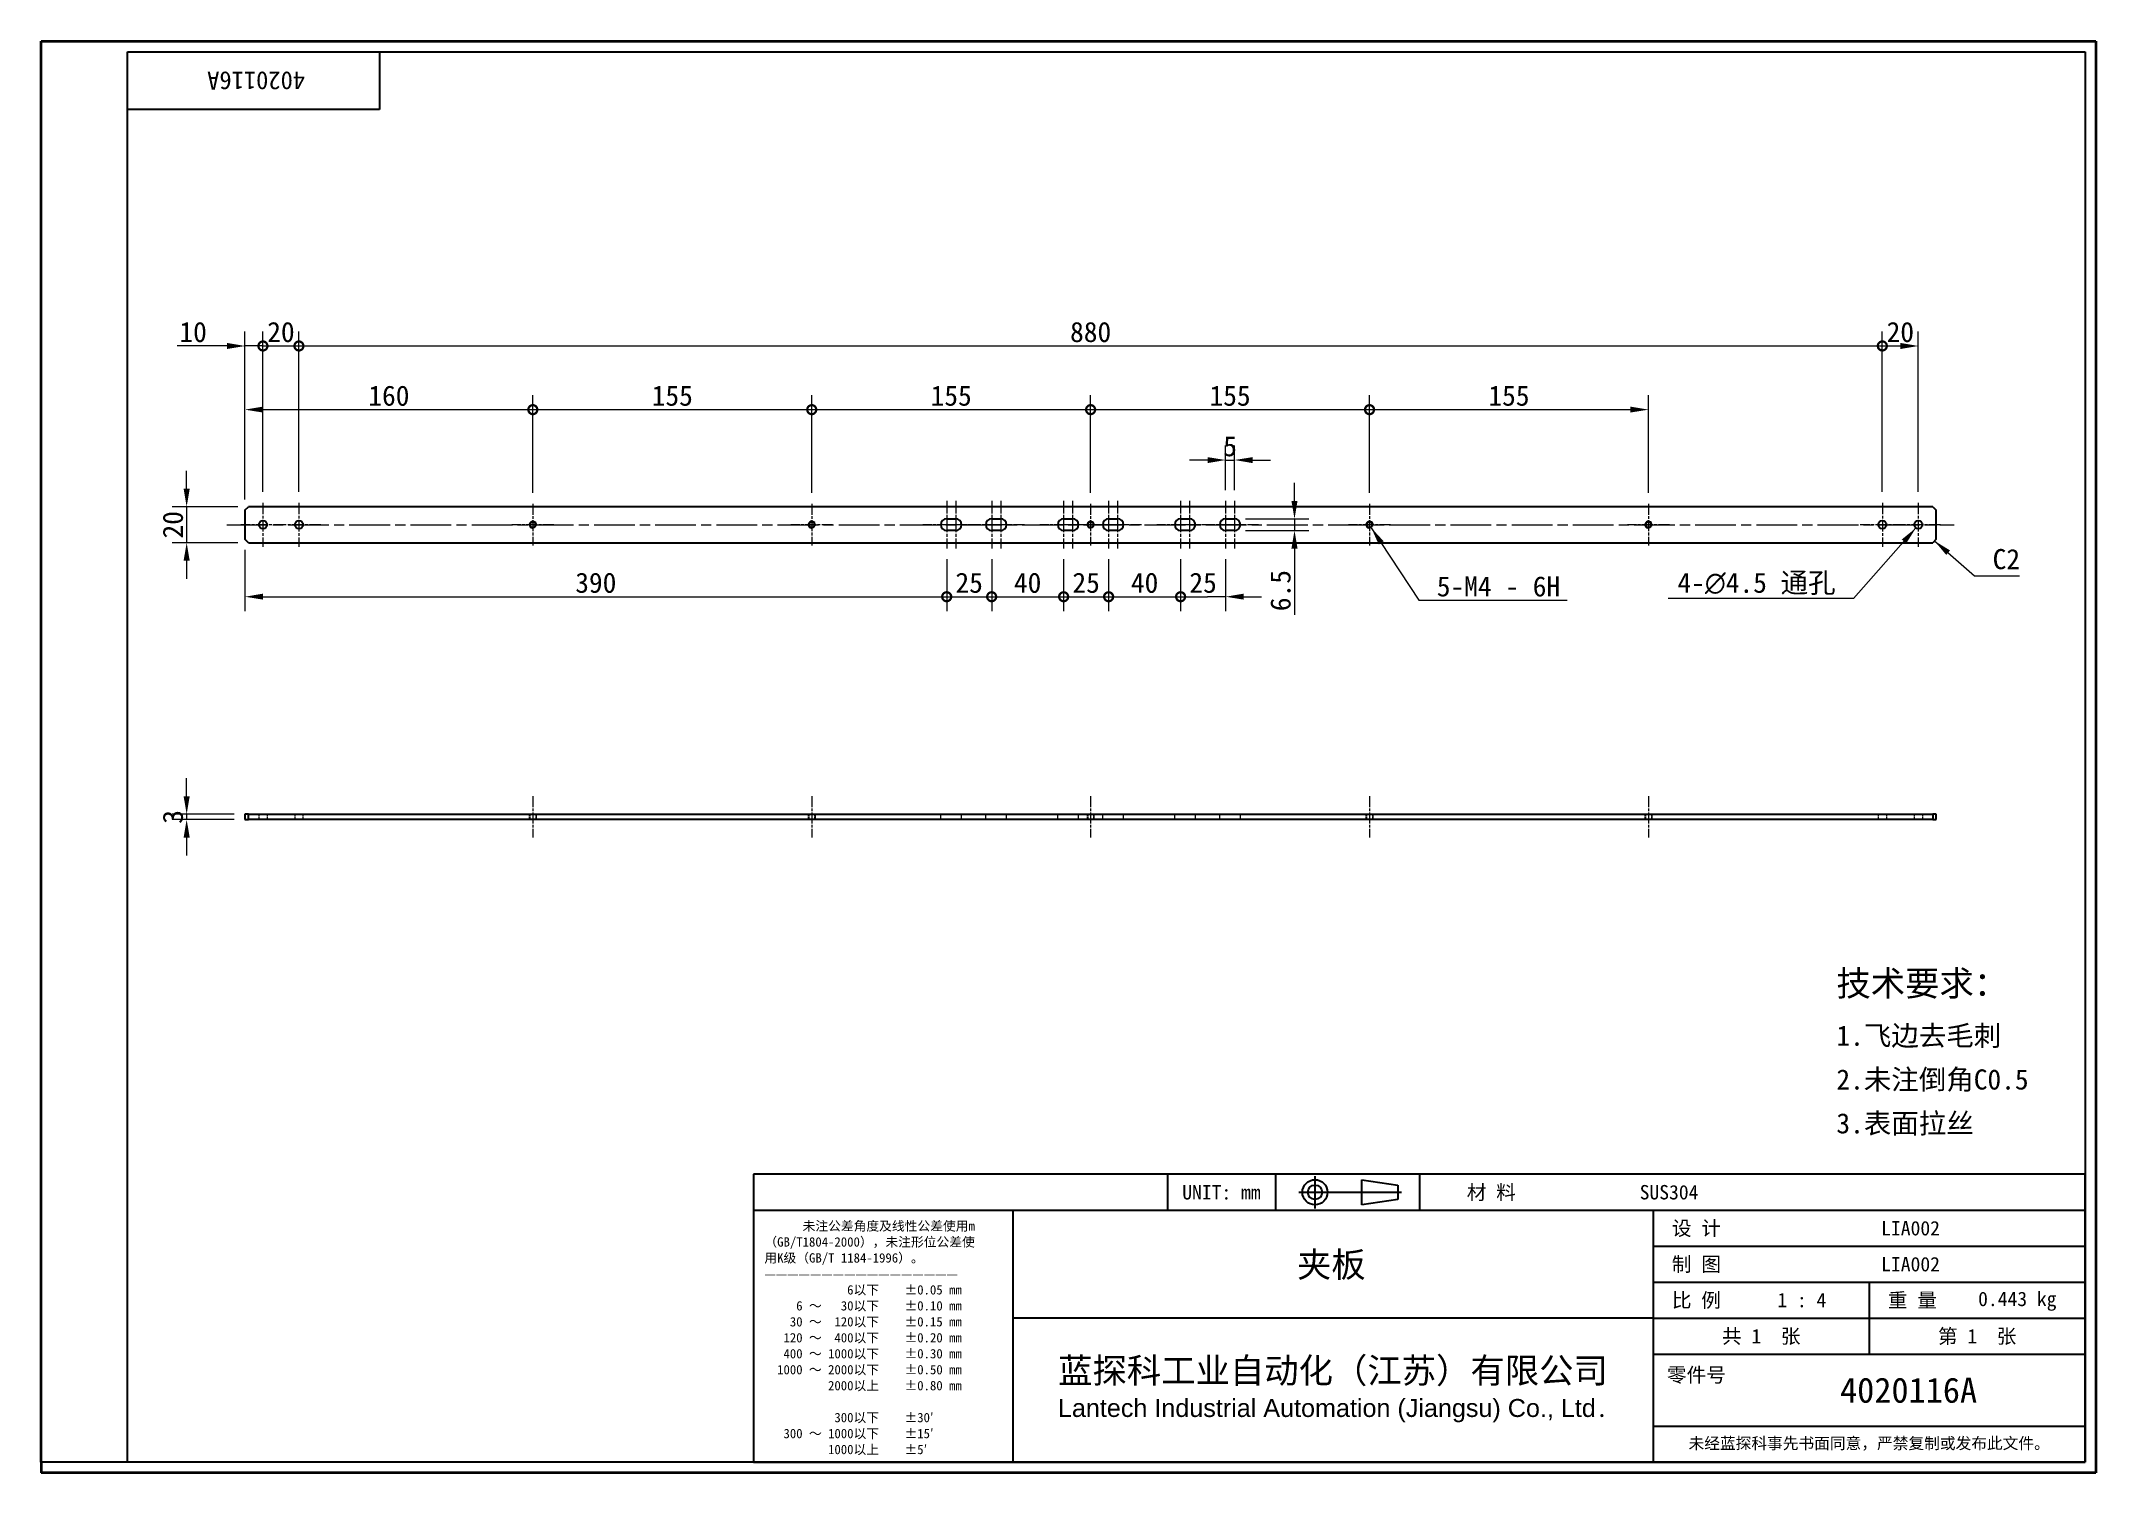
# Model space of a CAD drawing. Header units: millimetres. Extents: x 24 to 1166, y 22 to 818.
import ezdxf
from ezdxf.enums import TextEntityAlignment as Align

# ---------------------------------------------------------------- set-up
doc = ezdxf.new("R2010")
doc.units = ezdxf.units.MM
doc.header["$LTSCALE"] = 4
doc.linetypes.add('CHAIN', pattern=[0.3543, 0.2362, -0.0295, 0.0591, -0.0295])
doc.linetypes.add('DASHED', pattern=[0.2067, 0.1654, -0.0413])
for name, color, linetype, lineweight in [('1', 7, 'Continuous', 18), ('可见 (ISO)', 7, 'Continuous', 25), ('可见窄的 (ISO)', 7, 'Continuous', 18), ('图框 (ISO)', 7, 'Continuous', 35), ('标题 (ISO)', 7, 'Continuous', 25)]:
    doc.layers.add(name, color=color, linetype=linetype, lineweight=lineweight)
for name, color, linetype, lineweight, true_color in [('中心标记 (ISO)', 1, 'CHAIN', 18, 0xff0000), ('中心线 (ISO)', 1, 'CHAIN', 18, 0xff0000), ('尺寸 (ISO)', 7, 'Continuous', 18, 0x008000), ('符号 (ISO)', 7, 'Continuous', 18, 0x008000), ('隐藏 (ISO)', 5, 'DASHED', 18, 0x0000ff)]:
    doc.layers.add(name, color=color, linetype=linetype, lineweight=lineweight, true_color=true_color)
doc.styles.add('文本样式164', font='SimSun.ttf')
doc.styles.add('文本样式165', font='SimSun.ttf')
doc.styles.add('文本样式74', font='SimSun.ttf')
doc.styles.add('最新国标', font='simfang.ttf')
doc.styles.add('注释文本 (ISO)', font='simfang.ttf')
doc.dimstyles.new('默认 (GB)', dxfattribs={"dimscale": 4, "dimtxt": 2.8, "dimasz": 2.5, "dimexe": 2, "dimexo": 1.5, "dimgap": 0.5, "dimtad": 1, "dimtoh": 1, "dimdsep": 46, "dimtxsty": '最新国标', "dimcen": 0.09, "dimdle": 10, "dimclrd": 256, "dimclre": 256, "dimclrt": 256, "dimaunit": 1, "dimadec": 3, "dimazin": 2, "dimtfac": 0.535714, "dimtdec": 3, "dimtmove": 0, "dimatfit": 3, "dimfxl": 0, "dimtolj": 1, "dimlwd": -1, "dimlwe": -1, "dimarcsym": 0})
doc.dimstyles.new('默认 (GB)$7', dxfattribs={"dimscale": 4, "dimtxt": 2.8, "dimasz": 2.5, "dimexe": 2, "dimexo": 1.5, "dimgap": 0.5, "dimtad": 1, "dimtoh": 1, "dimdsep": 46, "dimtxsty": '最新国标', "dimcen": 0.09, "dimdle": 10, "dimclrd": 256, "dimclre": 256, "dimclrt": 256, "dimaunit": 1, "dimadec": 3, "dimazin": 2, "dimtfac": 0.535714, "dimtdec": 3, "dimtmove": 0, "dimatfit": 3, "dimfxl": 0, "dimtolj": 1, "dimlwd": -1, "dimlwe": -1, "dimarcsym": 0})

# ---------------------------------------------------------------- blocks, each defined once
blk = doc.blocks.new('图框 最新国标')
at = {"layer": '图框 (ISO)'}
for p, q in [((6, 7), (6, 204.5)), ((6, 204.5), (291.5, 204.5)), ((291.5, 204.5), (291.5, 5.5)), ((6, 7), (6, 5.5)), ((6, 7), (6, 5.5)), ((291.5, 5.5), (6, 5.5))]:
    blk.add_line(p, q, dxfattribs=at)
at = {"layer": '图框 (ISO)', "color": 7, "linetype": 'Continuous', "lineweight": 25}
for p, q in [((18, 203), (290, 203)), ((18, 7), (18, 203)), ((18, 203), (290, 203)), ((53, 203), (53, 195)), ((290, 203), (290, 7)), ((290, 203), (290, 7)), ((53, 195), (18, 195)), ((290, 7), (6, 7)), ((290, 7), (18, 7))]:
    blk.add_line(p, q, dxfattribs=at)
at = {"layer": '图框 (ISO)', "style": '文本样式74'}
blk.add_attdef('零件代号_001', (42.68, 200.25), '', height=2.5, rotation=180, dxfattribs=at)
blk = doc.blocks.new('标题栏 最新国标')
at = {"layer": '标题 (ISO)'}
for p, q in [((381.98, -183.84), (196.98, -183.84)), ((196.98, -183.84), (196.98, -223.84)), ((254.48, -183.84), (254.48, -188.84)), ((269.48, -183.84), (269.48, -188.84)), ((281.48, -188.09), (281.48, -184.59)), ((281.48, -184.59), (286.48, -185.34)), ((286.48, -185.34), (286.48, -187.34)), ((289.48, -183.84), (289.48, -188.84)), ((381.98, -223.84), (381.98, -183.84)), ((383.48, -183.84), (383.48, -225.34)), ((286.48, -187.34), (281.48, -188.09)), ((196.98, -188.84), (381.98, -188.84)), ((232.98, -188.84), (232.98, -223.84)), ((321.98, -188.84), (321.98, -223.84)), ((321.98, -193.84), (381.98, -193.84)), ((321.98, -198.84), (381.98, -198.84)), ((351.98, -198.84), (351.98, -208.84)), ((321.98, -203.84), (232.98, -203.84)), ((321.98, -203.84), (381.98, -203.84)), ((321.98, -208.84), (381.98, -208.84)), ((321.98, -218.84), (381.98, -218.84)), ((196.98, -223.84), (381.98, -223.84)), ((383.48, -225.34), (196.98, -225.34))]:
    blk.add_line(p, q, dxfattribs=at)
at = {"layer": '标题 (ISO)', "linetype": 'CHAIN', "ltscale": 5.000333}
blk.add_line((274.98, -184.09), (274.98, -188.59), dxfattribs=at)
at = {"layer": '标题 (ISO)', "linetype": 'CHAIN', "ltscale": 15.834605}
blk.add_line((272.73, -186.34), (286.98, -186.34), dxfattribs=at)
at = {"layer": '标题 (ISO)'}
for radius in [1.75, 1]:
    blk.add_circle((274.98, -186.34), radius, dxfattribs=at)
at = {"layer": '1', "style": '文本样式164'}
for s, p in [('UNIT: mm', (261.98, -186.34)), ('材 料', (299.48, -186.34)), ('设 计', (327.98, -191.34)), ('制 图', (327.98, -196.34)), ('比 例', (327.98, -201.34)), ('重 量', (357.98, -201.34)), ('共 1  张', (336.98, -206.34)), ('第 1  张', (366.98, -206.34))]:
    blk.add_text(s, height=2, dxfattribs=at).set_placement(p, align=Align.MIDDLE_CENTER)
at = {"layer": '标题 (ISO)', "style": '注释文本 (ISO)'}
for s, insert, char_height, attachment_point, line_spacing_factor in [('\\fSimSun|b0|i0;{\\H1.3000;      未注公差角度及线性公差使用m\\P}\\fSimSun|b0|i0;{\\H1.3000;（GB/T1804-2000），未注形位公差使\\P}\\fSimSun|b0|i0;{\\H1.3000;用K级（GB/T 1184-1996）。\\P}\\fSimSun|b0|i0;{\\H1.3000;—————————————————\\P}\\fSimSun|b0|i0;{\\H1.3000;             6以下    ±0.05 mm\\P}\\fSimSun|b0|i0;{\\H1.3000;     6 ～   30以下    ±0.10 mm\\P}\\fSimSun|b0|i0;{\\H1.3000;    30 ～  120以下    ±0.15 mm\\P}\\fSimSun|b0|i0;{\\H1.3000;   120 ～  400以下    ±0.20 mm\\P}\\fSimSun|b0|i0;{\\H1.3000;   400 ～ 1000以下    ±0.30 mm\\P}\\fSimSun|b0|i0;{\\H1.3000;  1000 ～ 2000以下    ±0.50 mm\\P}\\fSimSun|b0|i0;{\\H1.3000;          2000以上    ±0.80 mm\\P}\\fSimSun|b0|i0;{\\H1.3000;\\P}\\fSimSun|b0|i0;{\\H1.3000;           300以下    ±30′\\P}\\fSimSun|b0|i0;{\\H1.3000;   300 ～ 1000以下    ±15′\\P}\\fSimSun|b0|i0;{\\H1.3000;          1000以上    ±5′}', (198.48, -206.63), 1.3, 4, 1.023913), ('{\\fMicrosoft YaHei|b0|i0|c134|p34;\\H1.75x;蓝探科工业自动化（江苏）有限公司\\P\\fArial|b0|i0|c0|p34;\\H0.71429x;Lantech Industrial Automation (Jiangsu) Co., Ltd\\fFangSong|b0|i0|c134|p49;.\\H1.15195x; }', (277.48, -213.84), 2, 5, 0.978695)]:
    blk.add_mtext(s, dxfattribs=dict(at, insert=insert, char_height=char_height, attachment_point=attachment_point, line_spacing_factor=line_spacing_factor))
at = {"layer": '标题 (ISO)', "attachment_point": 5, "style": '注释文本 (ISO)'}
for s, insert, char_height in [('\\fFangSong|b0|i0;零件号', (327.98, -211.84), 2), ('\\fSimSun|b0|i0;{\\H1.6000;未经蓝探科事先书面同意，严禁复制或发布此文件。}', (351.98, -221.34), 1.6)]:
    blk.add_mtext(s, dxfattribs=dict(at, insert=insert, char_height=char_height))
at = {"layer": '标题 (ISO)'}
for tag, p, height, style in [('材料_001', (320.09, -187.33), 2, '注释文本 (ISO)'), ('设计人_001', (353.65, -192.33), 2, '注释文本 (ISO)'), ('库存编号_001', (272.48, -198.13), 3.5, '文本样式165'), ('设计人_001', (353.65, -197.33), 2, '注释文本 (ISO)'), ('视图比例_001', (339.22, -202.33), 2, '注释文本 (ISO)'), ('质量\\P3;_001', (367.12, -202.16), 2, '注释文本 (ISO)'), ('零件代号_001', (347.93, -215.59), 3.5, '文本样式165')]:
    blk.add_attdef(tag, p, '', height=height, dxfattribs=dict(at, style=style))
blk = doc.blocks.new('_DotSmall')
at = {"color": 0, "linetype": 'ByBlock', "const_width": 0.5}
blk.add_lwpolyline([(-0.0625, 0, 1), (0.0625, 0, 1)], format="xyb", close=True, dxfattribs=at)
blk = doc.blocks.new('*D5')
at = {"layer": 'Defpoints', "color": 0, "transparency": 16777216}
for p in [(137.3, 541.1), (527.3, 535.9), (527.3, 509.1)]:
    blk.add_point(p, dxfattribs=at)
at = {"layer": '尺寸 (ISO)', "color": 116, "true_color": 0x00803f, "transparency": 16777216}
for p, q in [((137.3, 535.1), (137.3, 501.1)), ((527.3, 529.9), (527.3, 501.1)), ((147.3, 509.1), (527.3, 509.1))]:
    blk.add_line(p, q, dxfattribs=at)
blk.add_solid([(147.3, 510.8), (147.3, 507.5), (137.3, 509.1)], dxfattribs=at)
at = {"layer": '尺寸 (ISO)', "color": 116, "true_color": 0x00803f, "transparency": 16777216, "xscale": 10, "yscale": 10, "zscale": 10}
blk.add_blockref('_DotSmall', (527.3, 509.1), dxfattribs=at)
at = {"layer": '尺寸 (ISO)', "transparency": 16777216, "insert": (332.3, 516.8), "char_height": 11.2, "attachment_point": 5, "style": '最新国标'}
blk.add_mtext('\\A1;390', dxfattribs=at)
blk = doc.blocks.new('*D7')
at = {"layer": 'Defpoints', "color": 0, "transparency": 16777216}
for p in [(527.3, 535.9), (552.3, 535.9), (552.3, 509.1)]:
    blk.add_point(p, dxfattribs=at)
at = {"layer": '尺寸 (ISO)', "color": 116, "true_color": 0x00803f, "transparency": 16777216}
for p, q in [((527.3, 529.9), (527.3, 501.1)), ((552.3, 529.9), (552.3, 501.1)), ((527.3, 509.1), (552.3, 509.1))]:
    blk.add_line(p, q, dxfattribs=at)
at = {"layer": '尺寸 (ISO)', "color": 116, "true_color": 0x00803f, "transparency": 16777216, "xscale": 10, "yscale": 10, "zscale": 10}
blk.add_blockref('_DotSmall', (527.3, 509.1), dxfattribs=at)
at = {"layer": '尺寸 (ISO)', "color": 116, "true_color": 0x00803f, "transparency": 16777216, "xscale": 10, "yscale": 10, "zscale": 10, "rotation": 180}
blk.add_blockref('_DotSmall', (552.3, 509.1), dxfattribs=at)
at = {"layer": '尺寸 (ISO)', "transparency": 16777216, "insert": (539.8, 516.8), "char_height": 11.2, "attachment_point": 5, "style": '最新国标'}
blk.add_mtext('\\A1;25', dxfattribs=at)
blk = doc.blocks.new('*D8')
at = {"layer": 'Defpoints', "color": 0, "transparency": 16777216}
for p in [(552.3, 535.9), (592.3, 535.9), (592.3, 509.1)]:
    blk.add_point(p, dxfattribs=at)
at = {"layer": '尺寸 (ISO)', "color": 116, "true_color": 0x00803f, "transparency": 16777216}
for p, q in [((552.3, 529.9), (552.3, 501.1)), ((592.3, 529.9), (592.3, 501.1)), ((552.3, 509.1), (592.3, 509.1))]:
    blk.add_line(p, q, dxfattribs=at)
at = {"layer": '尺寸 (ISO)', "color": 116, "true_color": 0x00803f, "transparency": 16777216, "xscale": 10, "yscale": 10, "zscale": 10, "rotation": 180}
blk.add_blockref('_DotSmall', (552.3, 509.1), dxfattribs=at)
at = {"layer": '尺寸 (ISO)', "color": 116, "true_color": 0x00803f, "transparency": 16777216, "xscale": 10, "yscale": 10, "zscale": 10}
blk.add_blockref('_DotSmall', (592.3, 509.1), dxfattribs=at)
at = {"layer": '尺寸 (ISO)', "transparency": 16777216, "insert": (572.3, 516.8), "char_height": 11.2, "attachment_point": 5, "style": '最新国标'}
blk.add_mtext('\\A1;40', dxfattribs=at)
blk = doc.blocks.new('*D9')
at = {"layer": 'Defpoints', "color": 0, "transparency": 16777216}
for p in [(592.3, 535.9), (617.3, 535.9), (617.3, 509.1)]:
    blk.add_point(p, dxfattribs=at)
at = {"layer": '尺寸 (ISO)', "color": 116, "true_color": 0x00803f, "transparency": 16777216}
for p, q in [((592.3, 529.9), (592.3, 501.1)), ((617.3, 529.9), (617.3, 501.1)), ((592.3, 509.1), (617.3, 509.1))]:
    blk.add_line(p, q, dxfattribs=at)
at = {"layer": '尺寸 (ISO)', "color": 116, "true_color": 0x00803f, "transparency": 16777216, "xscale": 10, "yscale": 10, "zscale": 10}
blk.add_blockref('_DotSmall', (592.3, 509.1), dxfattribs=at)
at = {"layer": '尺寸 (ISO)', "color": 116, "true_color": 0x00803f, "transparency": 16777216, "xscale": 10, "yscale": 10, "zscale": 10, "rotation": 180}
blk.add_blockref('_DotSmall', (617.3, 509.1), dxfattribs=at)
at = {"layer": '尺寸 (ISO)', "transparency": 16777216, "insert": (604.8, 516.8), "char_height": 11.2, "attachment_point": 5, "style": '最新国标'}
blk.add_mtext('\\A1;25', dxfattribs=at)
blk = doc.blocks.new('*D10')
at = {"layer": 'Defpoints', "color": 0, "transparency": 16777216}
for p in [(617.3, 535.9), (657.3, 535.9), (657.3, 509.1)]:
    blk.add_point(p, dxfattribs=at)
at = {"layer": '尺寸 (ISO)', "color": 116, "true_color": 0x00803f, "transparency": 16777216}
for p, q in [((617.3, 529.9), (617.3, 501.1)), ((657.3, 529.9), (657.3, 501.1)), ((617.3, 509.1), (657.3, 509.1))]:
    blk.add_line(p, q, dxfattribs=at)
at = {"layer": '尺寸 (ISO)', "color": 116, "true_color": 0x00803f, "transparency": 16777216, "xscale": 10, "yscale": 10, "zscale": 10, "rotation": 180}
blk.add_blockref('_DotSmall', (617.3, 509.1), dxfattribs=at)
at = {"layer": '尺寸 (ISO)', "color": 116, "true_color": 0x00803f, "transparency": 16777216, "xscale": 10, "yscale": 10, "zscale": 10}
blk.add_blockref('_DotSmall', (657.3, 509.1), dxfattribs=at)
at = {"layer": '尺寸 (ISO)', "transparency": 16777216, "insert": (637.3, 516.8), "char_height": 11.2, "attachment_point": 5, "style": '最新国标'}
blk.add_mtext('\\A1;40', dxfattribs=at)
blk = doc.blocks.new('*D11')
at = {"layer": 'Defpoints', "color": 0, "transparency": 16777216}
for p in [(657.3, 535.9), (682.3, 535.9), (682.3, 509.1)]:
    blk.add_point(p, dxfattribs=at)
at = {"layer": '尺寸 (ISO)', "color": 116, "true_color": 0x00803f, "transparency": 16777216}
for p, q in [((657.3, 529.9), (657.3, 501.1)), ((682.3, 529.9), (682.3, 501.1)), ((657.3, 509.1), (672.3, 509.1)), ((682.3, 509.1), (672.3, 509.1)), ((692.3, 509.1), (702.3, 509.1))]:
    blk.add_line(p, q, dxfattribs=at)
blk.add_solid([(692.3, 510.8), (692.3, 507.5), (682.3, 509.1)], dxfattribs=at)
at = {"layer": '尺寸 (ISO)', "color": 116, "true_color": 0x00803f, "transparency": 16777216, "xscale": 10, "yscale": 10, "zscale": 10}
blk.add_blockref('_DotSmall', (657.3, 509.1), dxfattribs=at)
at = {"layer": '尺寸 (ISO)', "transparency": 16777216, "insert": (669.8, 516.8), "char_height": 11.2, "attachment_point": 5, "style": '最新国标'}
blk.add_mtext('\\A1;25', dxfattribs=at)
blk = doc.blocks.new('*D12')
at = {"layer": 'Defpoints', "color": 0, "transparency": 16777216}
for p in [(687.3, 552.4), (687.3, 545.9), (720.6, 545.9)]:
    blk.add_point(p, dxfattribs=at)
at = {"layer": '尺寸 (ISO)', "color": 116, "true_color": 0x00803f, "transparency": 16777216}
for p, q in [((720.6, 562.4), (720.6, 572.4)), ((693.3, 552.4), (728.6, 552.4)), ((720.6, 552.4), (720.6, 545.9)), ((693.3, 545.9), (728.6, 545.9)), ((720.6, 535.9), (720.6, 499.1))]:
    blk.add_line(p, q, dxfattribs=at)
for points in [[(718.9, 562.4), (722.3, 562.4), (720.6, 552.4)], [(718.9, 535.9), (722.3, 535.9), (720.6, 545.9)]]:
    blk.add_solid(points, dxfattribs=at)
at = {"layer": '尺寸 (ISO)', "transparency": 16777216, "insert": (712.9, 512.5), "char_height": 11.2, "attachment_point": 5, "rotation": 90, "style": '最新国标'}
blk.add_mtext('\\A1;6.5', dxfattribs=at)
blk = doc.blocks.new('*D13')
at = {"layer": 'Defpoints', "color": 0, "transparency": 16777216}
for p in [(139.3, 559.1), (104.9, 539.1), (139.3, 539.1)]:
    blk.add_point(p, dxfattribs=at)
at = {"layer": '尺寸 (ISO)', "color": 116, "true_color": 0x00803f, "transparency": 16777216}
for p, q in [((104.9, 569.1), (104.9, 579.1)), ((133.3, 559.1), (96.9, 559.1)), ((104.9, 559.1), (104.9, 539.1)), ((133.3, 539.1), (96.9, 539.1)), ((104.9, 529.1), (104.9, 519.1))]:
    blk.add_line(p, q, dxfattribs=at)
for points in [[(103.2, 569.1), (106.6, 569.1), (104.9, 559.1)], [(103.2, 529.1), (106.6, 529.1), (104.9, 539.1)]]:
    blk.add_solid(points, dxfattribs=at)
at = {"layer": '尺寸 (ISO)', "transparency": 16777216, "insert": (97.3, 549.1), "char_height": 11.2, "attachment_point": 5, "rotation": 90, "style": '最新国标'}
blk.add_mtext('\\A1;20', dxfattribs=at)
blk = doc.blocks.new('*D14')
at = {"layer": 'Defpoints', "color": 0, "transparency": 16777216}
for p in [(104.9, 385.2), (137.3, 388.2), (137.3, 385.2)]:
    blk.add_point(p, dxfattribs=at)
at = {"layer": '尺寸 (ISO)', "color": 116, "true_color": 0x00803f, "transparency": 16777216}
for p, q in [((104.9, 398.2), (104.9, 408.2)), ((131.3, 388.2), (96.9, 388.2)), ((131.3, 385.2), (96.9, 385.2)), ((104.9, 388.2), (104.9, 385.2)), ((104.9, 375.2), (104.9, 365.2))]:
    blk.add_line(p, q, dxfattribs=at)
for points in [[(103.2, 398.2), (106.6, 398.2), (104.9, 388.2)], [(103.2, 375.2), (106.6, 375.2), (104.9, 385.2)]]:
    blk.add_solid(points, dxfattribs=at)
at = {"layer": '尺寸 (ISO)', "transparency": 16777216, "insert": (97.3, 386.7), "char_height": 11.2, "attachment_point": 5, "rotation": 90, "style": '最新国标'}
blk.add_mtext('\\A1;3', dxfattribs=at)
blk = doc.blocks.new('*D15')
at = {"layer": 'Defpoints', "color": 0, "transparency": 16777216}
for p in [(687.3, 585.1), (682.3, 562.4), (687.3, 562.4)]:
    blk.add_point(p, dxfattribs=at)
at = {"layer": '尺寸 (ISO)', "color": 116, "true_color": 0x00803f, "transparency": 16777216}
for p, q in [((672.3, 585.1), (662.3, 585.1)), ((682.3, 568.4), (682.3, 593.1)), ((682.3, 585.1), (687.3, 585.1)), ((687.3, 568.4), (687.3, 593.1)), ((697.3, 585.1), (707.3, 585.1))]:
    blk.add_line(p, q, dxfattribs=at)
for points in [[(672.3, 586.7), (672.3, 583.4), (682.3, 585.1)], [(697.3, 586.7), (697.3, 583.4), (687.3, 585.1)]]:
    blk.add_solid(points, dxfattribs=at)
at = {"layer": '尺寸 (ISO)', "transparency": 16777216, "insert": (684.8, 592.7), "char_height": 11.2, "attachment_point": 5, "style": '最新国标'}
blk.add_mtext('\\A1;5', dxfattribs=at)
blk = doc.blocks.new('*D16')
at = {"layer": 'Defpoints', "color": 0, "transparency": 16777216}
for p in [(297.3, 613.1), (297.3, 560.8), (137.3, 557.1)]:
    blk.add_point(p, dxfattribs=at)
at = {"layer": '尺寸 (ISO)', "color": 116, "true_color": 0x00803f, "transparency": 16777216}
for p, q in [((137.3, 563.1), (137.3, 621.1)), ((297.3, 566.8), (297.3, 621.1)), ((147.3, 613.1), (297.3, 613.1))]:
    blk.add_line(p, q, dxfattribs=at)
blk.add_solid([(147.3, 614.8), (147.3, 611.5), (137.3, 613.1)], dxfattribs=at)
at = {"layer": '尺寸 (ISO)', "color": 116, "true_color": 0x00803f, "transparency": 16777216, "xscale": 10, "yscale": 10, "zscale": 10}
blk.add_blockref('_DotSmall', (297.3, 613.1), dxfattribs=at)
at = {"layer": '尺寸 (ISO)', "transparency": 16777216, "insert": (217.3, 620.8), "char_height": 11.2, "attachment_point": 5, "style": '最新国标'}
blk.add_mtext('\\A1;160', dxfattribs=at)
blk = doc.blocks.new('*D17')
at = {"layer": 'Defpoints', "color": 0, "transparency": 16777216}
for p in [(452.3, 613.1), (297.3, 560.8), (452.3, 560.8)]:
    blk.add_point(p, dxfattribs=at)
at = {"layer": '尺寸 (ISO)', "color": 116, "true_color": 0x00803f, "transparency": 16777216}
for p, q in [((297.3, 566.8), (297.3, 621.1)), ((452.3, 566.8), (452.3, 621.1)), ((297.3, 613.1), (452.3, 613.1))]:
    blk.add_line(p, q, dxfattribs=at)
at = {"layer": '尺寸 (ISO)', "color": 116, "true_color": 0x00803f, "transparency": 16777216, "xscale": 10, "yscale": 10, "zscale": 10, "rotation": 180}
blk.add_blockref('_DotSmall', (297.3, 613.1), dxfattribs=at)
at = {"layer": '尺寸 (ISO)', "color": 116, "true_color": 0x00803f, "transparency": 16777216, "xscale": 10, "yscale": 10, "zscale": 10}
blk.add_blockref('_DotSmall', (452.3, 613.1), dxfattribs=at)
at = {"layer": '尺寸 (ISO)', "transparency": 16777216, "insert": (374.8, 620.8), "char_height": 11.2, "attachment_point": 5, "style": '最新国标'}
blk.add_mtext('\\A1;155', dxfattribs=at)
blk = doc.blocks.new('*D18')
at = {"layer": 'Defpoints', "color": 0, "transparency": 16777216}
for p in [(607.3, 613.1), (452.3, 560.8), (607.3, 560.8)]:
    blk.add_point(p, dxfattribs=at)
at = {"layer": '尺寸 (ISO)', "color": 116, "true_color": 0x00803f, "transparency": 16777216}
for p, q in [((452.3, 566.8), (452.3, 621.1)), ((607.3, 566.8), (607.3, 621.1)), ((452.3, 613.1), (607.3, 613.1))]:
    blk.add_line(p, q, dxfattribs=at)
at = {"layer": '尺寸 (ISO)', "color": 116, "true_color": 0x00803f, "transparency": 16777216, "xscale": 10, "yscale": 10, "zscale": 10, "rotation": 180}
blk.add_blockref('_DotSmall', (452.3, 613.1), dxfattribs=at)
at = {"layer": '尺寸 (ISO)', "color": 116, "true_color": 0x00803f, "transparency": 16777216, "xscale": 10, "yscale": 10, "zscale": 10}
blk.add_blockref('_DotSmall', (607.3, 613.1), dxfattribs=at)
at = {"layer": '尺寸 (ISO)', "transparency": 16777216, "insert": (529.8, 620.8), "char_height": 11.2, "attachment_point": 5, "style": '最新国标'}
blk.add_mtext('\\A1;155', dxfattribs=at)
blk = doc.blocks.new('*D19')
at = {"layer": 'Defpoints', "color": 0, "transparency": 16777216}
for p in [(762.3, 613.1), (607.3, 560.8), (762.3, 560.8)]:
    blk.add_point(p, dxfattribs=at)
at = {"layer": '尺寸 (ISO)', "color": 116, "true_color": 0x00803f, "transparency": 16777216}
for p, q in [((607.3, 566.8), (607.3, 621.1)), ((762.3, 566.8), (762.3, 621.1)), ((607.3, 613.1), (762.3, 613.1))]:
    blk.add_line(p, q, dxfattribs=at)
at = {"layer": '尺寸 (ISO)', "color": 116, "true_color": 0x00803f, "transparency": 16777216, "xscale": 10, "yscale": 10, "zscale": 10, "rotation": 180}
blk.add_blockref('_DotSmall', (607.3, 613.1), dxfattribs=at)
at = {"layer": '尺寸 (ISO)', "color": 116, "true_color": 0x00803f, "transparency": 16777216, "xscale": 10, "yscale": 10, "zscale": 10}
blk.add_blockref('_DotSmall', (762.3, 613.1), dxfattribs=at)
at = {"layer": '尺寸 (ISO)', "transparency": 16777216, "insert": (684.8, 620.8), "char_height": 11.2, "attachment_point": 5, "style": '最新国标'}
blk.add_mtext('\\A1;155', dxfattribs=at)
blk = doc.blocks.new('*D20')
at = {"layer": 'Defpoints', "color": 0, "transparency": 16777216}
for p in [(917.3, 613.1), (762.3, 560.8), (917.3, 560.8)]:
    blk.add_point(p, dxfattribs=at)
at = {"layer": '尺寸 (ISO)', "color": 116, "true_color": 0x00803f, "transparency": 16777216}
for p, q in [((762.3, 566.8), (762.3, 621.1)), ((917.3, 566.8), (917.3, 621.1)), ((762.3, 613.1), (907.3, 613.1))]:
    blk.add_line(p, q, dxfattribs=at)
blk.add_solid([(907.3, 614.8), (907.3, 611.5), (917.3, 613.1)], dxfattribs=at)
at = {"layer": '尺寸 (ISO)', "color": 116, "true_color": 0x00803f, "transparency": 16777216, "xscale": 10, "yscale": 10, "zscale": 10, "rotation": 180}
blk.add_blockref('_DotSmall', (762.3, 613.1), dxfattribs=at)
at = {"layer": '尺寸 (ISO)', "transparency": 16777216, "insert": (839.8, 620.8), "char_height": 11.2, "attachment_point": 5, "style": '最新国标'}
blk.add_mtext('\\A1;155', dxfattribs=at)
blk = doc.blocks.new('*D21')
at = {"layer": 'Defpoints', "color": 0, "transparency": 16777216}
for p in [(147.3, 648.5), (147.3, 561.4), (137.3, 557.1)]:
    blk.add_point(p, dxfattribs=at)
at = {"layer": '尺寸 (ISO)', "color": 116, "true_color": 0x00803f, "transparency": 16777216}
for p, q in [((137.3, 563.1), (137.3, 656.5)), ((147.3, 567.4), (147.3, 656.5)), ((127.3, 648.5), (99.6, 648.5)), ((147.3, 648.5), (137.3, 648.5)), ((147.3, 648.5), (167.3, 648.5))]:
    blk.add_line(p, q, dxfattribs=at)
blk.add_solid([(127.3, 650.2), (127.3, 646.8), (137.3, 648.5)], dxfattribs=at)
at = {"layer": '尺寸 (ISO)', "color": 116, "true_color": 0x00803f, "transparency": 16777216, "xscale": 10, "yscale": 10, "zscale": 10, "rotation": 180}
blk.add_blockref('_DotSmall', (147.3, 648.5), dxfattribs=at)
at = {"layer": '尺寸 (ISO)', "transparency": 16777216, "insert": (108.5, 656.2), "char_height": 11.2, "attachment_point": 5, "style": '最新国标'}
blk.add_mtext('\\A1;10', dxfattribs=at)
blk = doc.blocks.new('*D22')
at = {"layer": 'Defpoints', "color": 0, "transparency": 16777216}
for p in [(167.3, 648.5), (147.3, 561.4), (167.3, 561.4)]:
    blk.add_point(p, dxfattribs=at)
at = {"layer": '尺寸 (ISO)', "color": 116, "true_color": 0x00803f, "transparency": 16777216}
for p, q in [((147.3, 567.4), (147.3, 656.5)), ((167.3, 567.4), (167.3, 656.5)), ((147.3, 648.5), (167.3, 648.5))]:
    blk.add_line(p, q, dxfattribs=at)
at = {"layer": '尺寸 (ISO)', "color": 116, "true_color": 0x00803f, "transparency": 16777216, "xscale": 10, "yscale": 10, "zscale": 10, "rotation": 180}
blk.add_blockref('_DotSmall', (147.3, 648.5), dxfattribs=at)
at = {"layer": '尺寸 (ISO)', "color": 116, "true_color": 0x00803f, "transparency": 16777216, "xscale": 10, "yscale": 10, "zscale": 10}
blk.add_blockref('_DotSmall', (167.3, 648.5), dxfattribs=at)
at = {"layer": '尺寸 (ISO)', "transparency": 16777216, "insert": (157.3, 656.2), "char_height": 11.2, "attachment_point": 5, "style": '最新国标'}
blk.add_mtext('\\A1;20', dxfattribs=at)
blk = doc.blocks.new('*D23')
at = {"layer": 'Defpoints', "color": 0, "transparency": 16777216}
for p in [(1047.3, 648.5), (167.3, 561.4), (1047.3, 561.4)]:
    blk.add_point(p, dxfattribs=at)
at = {"layer": '尺寸 (ISO)', "color": 116, "true_color": 0x00803f, "transparency": 16777216}
for p, q in [((167.3, 567.4), (167.3, 656.5)), ((1047.3, 567.4), (1047.3, 656.5)), ((167.3, 648.5), (1047.3, 648.5))]:
    blk.add_line(p, q, dxfattribs=at)
at = {"layer": '尺寸 (ISO)', "color": 116, "true_color": 0x00803f, "transparency": 16777216, "xscale": 10, "yscale": 10, "zscale": 10, "rotation": 180}
blk.add_blockref('_DotSmall', (167.3, 648.5), dxfattribs=at)
at = {"layer": '尺寸 (ISO)', "color": 116, "true_color": 0x00803f, "transparency": 16777216, "xscale": 10, "yscale": 10, "zscale": 10}
blk.add_blockref('_DotSmall', (1047.3, 648.5), dxfattribs=at)
at = {"layer": '尺寸 (ISO)', "transparency": 16777216, "insert": (607.3, 656.2), "char_height": 11.2, "attachment_point": 5, "style": '最新国标'}
blk.add_mtext('\\A1;880', dxfattribs=at)
blk = doc.blocks.new('*D24')
at = {"layer": 'Defpoints', "color": 0, "transparency": 16777216}
for p in [(1067.3, 648.5), (1047.3, 561.4), (1067.3, 561.4)]:
    blk.add_point(p, dxfattribs=at)
at = {"layer": '尺寸 (ISO)', "color": 116, "true_color": 0x00803f, "transparency": 16777216}
for p, q in [((1047.3, 567.4), (1047.3, 656.5)), ((1067.3, 567.4), (1067.3, 656.5)), ((1047.3, 648.5), (1057.3, 648.5))]:
    blk.add_line(p, q, dxfattribs=at)
blk.add_solid([(1057.3, 650.2), (1057.3, 646.8), (1067.3, 648.5)], dxfattribs=at)
at = {"layer": '尺寸 (ISO)', "color": 116, "true_color": 0x00803f, "transparency": 16777216, "xscale": 10, "yscale": 10, "zscale": 10, "rotation": 180}
blk.add_blockref('_DotSmall', (1047.3, 648.5), dxfattribs=at)
at = {"layer": '尺寸 (ISO)', "transparency": 16777216, "insert": (1057.3, 656.2), "char_height": 11.2, "attachment_point": 5, "style": '最新国标'}
blk.add_mtext('\\A1;20', dxfattribs=at)

msp = doc.modelspace()

# ---------------------------------------------------------------- linework, layer by layer
at = {"layer": '中心标记 (ISO)', "ltscale": 6.806046}
for p, q in [((147.306, 561.391), (147.306, 536.891)), ((167.306, 561.391), (167.306, 536.891)), ((1047.306, 561.391), (1047.306, 536.891)), ((1067.306, 561.391), (1067.306, 536.891)), ((159.556, 549.141), (135.056, 549.141)), ((179.556, 549.141), (155.056, 549.141)), ((1059.556, 549.141), (1035.056, 549.141)), ((1079.556, 549.141), (1055.056, 549.141))]:
    msp.add_line(p, q, dxfattribs=at)
at = {"layer": '中心标记 (ISO)', "ltscale": 6.456571}
for p, q in [((297.306, 560.762), (297.306, 537.52)), ((452.306, 560.762), (452.306, 537.52)), ((607.306, 560.762), (607.306, 537.52)), ((762.306, 560.762), (762.306, 537.52)), ((917.306, 560.762), (917.306, 537.52)), ((308.927, 549.141), (285.685, 549.141)), ((463.927, 549.141), (440.685, 549.141)), ((618.927, 549.141), (595.685, 549.141)), ((773.927, 549.141), (750.685, 549.141)), ((928.927, 549.141), (905.685, 549.141))]:
    msp.add_line(p, q, dxfattribs=at)
at = {"layer": '中心标记 (ISO)', "ltscale": 7.361649}
for p, q in [((527.306, 562.391), (527.306, 535.891)), ((532.306, 562.391), (532.306, 535.891)), ((552.306, 562.391), (552.306, 535.891)), ((557.306, 562.391), (557.306, 535.891)), ((592.306, 562.391), (592.306, 535.891)), ((597.306, 562.391), (597.306, 535.891)), ((617.306, 562.391), (617.306, 535.891)), ((622.306, 562.391), (622.306, 535.891)), ((657.306, 562.391), (657.306, 535.891)), ((662.306, 562.391), (662.306, 535.891)), ((682.306, 562.391), (682.306, 535.891)), ((687.306, 562.391), (687.306, 535.891))]:
    msp.add_line(p, q, dxfattribs=at)
at = {"layer": '中心标记 (ISO)', "ltscale": 6.458793}
for p, q in [((537.306, 549.141), (514.056, 549.141)), ((545.556, 549.141), (522.306, 549.141)), ((562.306, 549.141), (539.056, 549.141)), ((570.556, 549.141), (547.306, 549.141)), ((602.306, 549.141), (579.056, 549.141)), ((610.556, 549.141), (587.306, 549.141)), ((627.306, 549.141), (604.056, 549.141)), ((635.556, 549.141), (612.306, 549.141)), ((667.306, 549.141), (644.056, 549.141)), ((675.556, 549.141), (652.306, 549.141)), ((692.306, 549.141), (669.056, 549.141)), ((700.556, 549.141), (677.306, 549.141))]:
    msp.add_line(p, q, dxfattribs=at)
at = {"layer": '中心线 (ISO)', "ltscale": 23.990969}
msp.add_line((127.306, 549.141), (1087.306, 549.141), dxfattribs=at)
at = {"layer": '中心线 (ISO)', "ltscale": 6.389343}
for p, q in [((297.306, 398.177), (297.306, 375.177)), ((452.306, 398.177), (452.306, 375.177)), ((607.306, 398.177), (607.306, 375.177)), ((762.306, 398.177), (762.306, 375.177)), ((917.306, 398.177), (917.306, 375.177))]:
    msp.add_line(p, q, dxfattribs=at)
at = {"layer": '可见 (ISO)'}
for p, q in [((137.306, 557.141), (139.306, 559.141)), ((137.306, 557.141), (137.306, 541.141)), ((1075.306, 559.141), (139.306, 559.141)), ((527.306, 552.391), (532.306, 552.391)), ((552.306, 552.391), (557.306, 552.391)), ((592.306, 552.391), (597.306, 552.391)), ((617.306, 552.391), (622.306, 552.391)), ((657.306, 552.391), (662.306, 552.391)), ((682.306, 552.391), (687.306, 552.391)), ((1075.306, 559.141), (1077.306, 557.141)), ((1077.306, 541.141), (1077.306, 557.141)), ((139.306, 539.141), (137.306, 541.141)), ((139.306, 539.141), (1075.306, 539.141)), ((532.306, 545.891), (527.306, 545.891)), ((557.306, 545.891), (552.306, 545.891)), ((597.306, 545.891), (592.306, 545.891)), ((622.306, 545.891), (617.306, 545.891)), ((662.306, 545.891), (657.306, 545.891)), ((687.306, 545.891), (682.306, 545.891)), ((1077.306, 541.141), (1075.306, 539.141)), ((139.306, 388.177), (137.306, 388.177)), ((137.306, 388.177), (137.306, 385.177)), ((137.306, 385.177), (139.306, 385.177)), ((139.306, 385.177), (139.306, 388.177)), ((139.306, 388.177), (1075.306, 388.177)), ((1075.306, 385.177), (139.306, 385.177)), ((1077.306, 388.177), (1075.306, 388.177)), ((1075.306, 388.177), (1075.306, 385.177)), ((1075.306, 385.177), (1077.306, 385.177)), ((1077.306, 385.177), (1077.306, 388.177))]:
    msp.add_line(p, q, dxfattribs=at)
for centre, radius in [((147.306, 549.141), 2.25), ((167.306, 549.141), 2.25), ((297.306, 549.141), 1.621), ((452.306, 549.141), 1.621), ((607.306, 549.141), 1.621), ((762.306, 549.141), 1.621), ((917.306, 549.141), 1.621), ((1047.306, 549.141), 2.25), ((1067.306, 549.141), 2.25)]:
    msp.add_circle(centre, radius, dxfattribs=at)
for centre, start, end in [((527.306, 549.141), 90, 270), ((532.306, 549.141), 270, 90), ((552.306, 549.141), 90, 270), ((557.306, 549.141), 270, 90), ((592.306, 549.141), 90, 270), ((597.306, 549.141), 270, 90), ((617.306, 549.141), 90, 270), ((622.306, 549.141), 270, 90), ((657.306, 549.141), 90, 270), ((662.306, 549.141), 270, 90), ((682.306, 549.141), 90, 270), ((687.306, 549.141), 270, 90)]:
    msp.add_arc(centre, 3.25, start, end, dxfattribs=at)
at = {"layer": '可见窄的 (ISO)'}
for centre in [(297.306, 549.141), (452.306, 549.141), (607.306, 549.141), (762.306, 549.141), (917.306, 549.141)]:
    msp.add_arc(centre, 2, 350, 260, dxfattribs=at)
at = {"layer": '隐藏 (ISO)', "ltscale": 1.428422}
for p, q in [((145.056, 388.177), (145.056, 385.177)), ((149.556, 388.177), (149.556, 385.177)), ((165.056, 388.177), (165.056, 385.177)), ((169.556, 388.177), (169.556, 385.177)), ((295.306, 388.177), (295.306, 385.177)), ((295.685, 388.177), (295.685, 385.177)), ((298.927, 388.177), (298.927, 385.177)), ((299.306, 385.177), (299.306, 388.177)), ((450.306, 388.177), (450.306, 385.177)), ((450.685, 388.177), (450.685, 385.177)), ((453.927, 388.177), (453.927, 385.177)), ((454.306, 385.177), (454.306, 388.177)), ((524.056, 385.177), (524.056, 388.177)), ((535.556, 385.177), (535.556, 388.177)), ((549.056, 385.177), (549.056, 388.177)), ((560.556, 385.177), (560.556, 388.177)), ((589.056, 385.177), (589.056, 388.177)), ((600.556, 385.177), (600.556, 388.177)), ((605.306, 388.177), (605.306, 385.177)), ((605.685, 388.177), (605.685, 385.177)), ((608.927, 388.177), (608.927, 385.177)), ((609.306, 385.177), (609.306, 388.177)), ((614.056, 385.177), (614.056, 388.177)), ((625.556, 385.177), (625.556, 388.177)), ((654.056, 385.177), (654.056, 388.177)), ((665.556, 385.177), (665.556, 388.177)), ((679.056, 385.177), (679.056, 388.177)), ((690.556, 385.177), (690.556, 388.177)), ((760.306, 388.177), (760.306, 385.177)), ((760.685, 388.177), (760.685, 385.177)), ((763.927, 388.177), (763.927, 385.177)), ((764.306, 385.177), (764.306, 388.177)), ((915.306, 388.177), (915.306, 385.177)), ((915.685, 388.177), (915.685, 385.177)), ((918.927, 388.177), (918.927, 385.177)), ((919.306, 385.177), (919.306, 388.177)), ((1045.056, 388.177), (1045.056, 385.177)), ((1049.556, 388.177), (1049.556, 385.177)), ((1065.056, 388.177), (1065.056, 385.177)), ((1069.556, 388.177), (1069.556, 385.177))]:
    msp.add_line(p, q, dxfattribs=at)

# ---------------------------------------------------------------- block references
at = {"xscale": 4, "yscale": 4, "zscale": 4}
msp.add_blockref('图框 最新国标', (0, 0), dxfattribs=at).add_auto_attribs({'零件代号_001': '4020116A'})
ref = msp.add_blockref('标题栏 最新国标', (-367.93, 923.377), dxfattribs=dict(xscale=4, yscale=4, zscale=4))
ref.add_attrib('零件代号_001', '4020116A', (1023.799, 61), dxfattribs={"layer": '标题 (ISO)', "height": 14, "style": '文本样式165'})
ref.add_attrib('库存编号_001', '夹板', (721.978, 130.844), dxfattribs={"layer": '标题 (ISO)', "height": 14, "style": '文本样式165'})
ref.add_attrib('质量\\P3;_001', '0.443 kg', (1100.549, 114.731), dxfattribs={"layer": '标题 (ISO)', "height": 8, "style": '注释文本 (ISO)'})
ref.add_attrib('视图比例_001', '1 : 4', (988.96, 114.069), dxfattribs={"layer": '标题 (ISO)', "height": 8, "style": '注释文本 (ISO)'})
ref.add_attrib('设计人_001', 'LIA002', (1046.674, 154.046), dxfattribs={"layer": '标题 (ISO)', "height": 8, "style": '注释文本 (ISO)'})
ref.add_attrib('设计人_001', 'LIA002', (1046.674, 134.046), dxfattribs={"layer": '标题 (ISO)', "height": 8, "style": '注释文本 (ISO)'})
ref.add_attrib('材料_001', 'SUS304', (912.446, 174.046), dxfattribs={"layer": '标题 (ISO)', "height": 8, "style": '注释文本 (ISO)'})

# ---------------------------------------------------------------- texts
at = {"layer": '符号 (ISO)', "insert": (1108.611, 535.606), "char_height": 11.2, "attachment_point": 1, "style": '最新国标'}
msp.add_mtext('C2', dxfattribs=at)
at = {"layer": '符号 (ISO)'}
for s, insert, char_height, width, attachment_point, line_spacing_factor, style in [('5-M4 - 6H', (799.679, 509.082), 11.2, 76.20716, 7, 0.49, '最新国标'), ('4-\\fAIGDT|b0|i0;{\\H11.2000;n}\\fFangSong|b0|i0;{\\H11.2000;4.5 通孔}', (1021.32, 510.074), 11.2, 97.35149, 9, 0.49, '最新国标'), ('{\\H1.75x;技术要求：\\H0.8x;\\P1.飞边去毛刺\\P2.未注倒角C0.5\\P3.表面拉丝}', (1021.773, 255.348), 8, 117.37076, 4, 1.305367, '注释文本 (ISO)')]:
    msp.add_mtext(s, dxfattribs=dict(at, insert=insert, char_height=char_height, width=width, attachment_point=attachment_point, line_spacing_factor=line_spacing_factor, style=style))

# ---------------------------------------------------------------- dimensions: what is measured, and where the dimension line sits
at = {"layer": '尺寸 (ISO)', "color": 116, "true_color": 0x00803f}
for base, p1, p2, angle, override, picture, middle in [((147.306, 648.505), (137.306, 557.141), (147.306, 561.391), 180, {"dimgap": 0.5, "dimtoh": 0, "dimdec": 2, "dimblk2": 'DotSmall', "dimsah": 1, "dimdle": 0, "dimtol": 0, "dimlim": 0, "dimtp": 0, "dimtm": 0, "dimtdec": 3, "dimtofl": 1, "dimatfit": 1}, '*D21', (108.458, 648.505)), ((167.306, 648.505), (147.306, 561.391), (167.306, 561.391), 180, {"dimgap": 0.5, "dimtoh": 0, "dimdec": 2, "dimblk1": 'DotSmall', "dimblk2": 'DotSmall', "dimsah": 1, "dimdle": 0, "dimtol": 0, "dimlim": 0, "dimtp": 0, "dimtm": 0, "dimtdec": 3, "dimtofl": 1, "dimatfit": 1}, '*D22', (157.346, 648.505)), ((1047.306, 648.505), (167.306, 561.391), (1047.306, 561.391), 180, {"dimgap": 0.5, "dimtoh": 0, "dimdec": 2, "dimblk1": 'DotSmall', "dimblk2": 'DotSmall', "dimsah": 1, "dimdle": 0, "dimtol": 0, "dimlim": 0, "dimtp": 0, "dimtm": 0, "dimtdec": 3, "dimtofl": 0, "dimatfit": 1}, '*D23', (607.346, 648.505)), ((1067.306, 648.505), (1047.306, 561.391), (1067.306, 561.391), 180, {"dimgap": 0.5, "dimtoh": 0, "dimdec": 2, "dimblk1": 'DotSmall', "dimsah": 1, "dimdle": 0, "dimtol": 0, "dimlim": 0, "dimtp": 0, "dimtm": 0, "dimtdec": 3, "dimtofl": 1, "dimatfit": 1}, '*D24', (1057.346, 648.505)), ((297.306, 613.141), (137.306, 557.141), (297.306, 560.762), 180, {"dimgap": 0.5, "dimtoh": 0, "dimdec": 2, "dimblk2": 'DotSmall', "dimsah": 1, "dimdle": 0, "dimtol": 0, "dimlim": 0, "dimtp": 0, "dimtm": 0, "dimtdec": 3, "dimtofl": 0, "dimatfit": 1}, '*D16', (217.266, 613.141)), ((452.306, 613.141), (297.306, 560.762), (452.306, 560.762), 180, {"dimgap": 0.5, "dimtoh": 0, "dimdec": 2, "dimblk1": 'DotSmall', "dimblk2": 'DotSmall', "dimsah": 1, "dimdle": 0, "dimtol": 0, "dimlim": 0, "dimtp": 0, "dimtm": 0, "dimtdec": 3, "dimtofl": 0, "dimatfit": 1}, '*D17', (374.846, 613.141)), ((607.306, 613.141), (452.306, 560.762), (607.306, 560.762), 180, {"dimgap": 0.5, "dimtoh": 0, "dimdec": 2, "dimblk1": 'DotSmall', "dimblk2": 'DotSmall', "dimsah": 1, "dimdle": 0, "dimtol": 0, "dimlim": 0, "dimtp": 0, "dimtm": 0, "dimtdec": 3, "dimtofl": 0, "dimatfit": 1}, '*D18', (529.846, 613.141)), ((762.306, 613.141), (607.306, 560.762), (762.306, 560.762), 180, {"dimgap": 0.5, "dimtoh": 0, "dimdec": 2, "dimblk1": 'DotSmall', "dimblk2": 'DotSmall', "dimsah": 1, "dimdle": 0, "dimtol": 0, "dimlim": 0, "dimtp": 0, "dimtm": 0, "dimtdec": 3, "dimtofl": 0, "dimatfit": 1}, '*D19', (684.846, 613.141)), ((917.306, 613.141), (762.306, 560.762), (917.306, 560.762), 180, {"dimgap": 0.5, "dimtoh": 0, "dimdec": 2, "dimblk1": 'DotSmall', "dimsah": 1, "dimdle": 0, "dimtol": 0, "dimlim": 0, "dimtp": 0, "dimtm": 0, "dimtdec": 3, "dimtofl": 0, "dimatfit": 1}, '*D20', (839.846, 613.141)), ((687.306, 585.061), (682.306, 562.391), (687.306, 562.391), 180, {"dimgap": 0.5, "dimtoh": 0, "dimdec": 2, "dimtol": 0, "dimlim": 0, "dimtp": 0, "dimtm": 0, "dimtdec": 3, "dimtofl": 1, "dimatfit": 1}, '*D15', (684.806, 585.061)), ((104.916, 539.141), (139.306, 559.141), (139.306, 539.141), 90, {"dimgap": 0.5, "dimtoh": 0, "dimdec": 2, "dimtol": 0, "dimlim": 0, "dimtp": 0, "dimtm": 0, "dimtdec": 3, "dimtofl": 1, "dimatfit": 1}, '*D13', (104.916, 549.141)), ((720.59, 545.891), (687.306, 552.391), (687.306, 545.891), 270, {"dimgap": 0.5, "dimtoh": 0, "dimdec": 2, "dimtol": 0, "dimlim": 0, "dimtp": 0, "dimtm": 0, "dimtdec": 3, "dimtofl": 1, "dimatfit": 1}, '*D12', (720.59, 512.499)), ((527.306, 509.141), (137.306, 541.141), (527.306, 535.891), 180, {"dimgap": 0.5, "dimtoh": 0, "dimdec": 2, "dimblk2": 'DotSmall', "dimsah": 1, "dimdle": 0, "dimtol": 0, "dimlim": 0, "dimtp": 0, "dimtm": 0, "dimtdec": 3, "dimtofl": 0, "dimatfit": 1}, '*D5', (332.266, 509.141)), ((552.306, 509.141), (527.306, 535.891), (552.306, 535.891), 180, {"dimgap": 0.5, "dimtoh": 0, "dimdec": 2, "dimblk1": 'DotSmall', "dimblk2": 'DotSmall', "dimsah": 1, "dimdle": 0, "dimtol": 0, "dimlim": 0, "dimtp": 0, "dimtm": 0, "dimtdec": 3, "dimtofl": 0}, '*D7', (539.846, 509.141)), ((592.306, 509.141), (552.306, 535.891), (592.306, 535.891), 180, {"dimgap": 0.5, "dimtoh": 0, "dimdec": 2, "dimblk1": 'DotSmall', "dimblk2": 'DotSmall', "dimsah": 1, "dimdle": 0, "dimtol": 0, "dimlim": 0, "dimtp": 0, "dimtm": 0, "dimtdec": 3, "dimtofl": 0, "dimatfit": 1}, '*D8', (572.346, 509.141)), ((617.306, 509.141), (592.306, 535.891), (617.306, 535.891), 180, {"dimgap": 0.5, "dimtoh": 0, "dimdec": 2, "dimblk1": 'DotSmall', "dimblk2": 'DotSmall', "dimsah": 1, "dimdle": 0, "dimtol": 0, "dimlim": 0, "dimtp": 0, "dimtm": 0, "dimtdec": 3, "dimtofl": 0}, '*D9', (604.846, 509.141)), ((657.306, 509.141), (617.306, 535.891), (657.306, 535.891), 180, {"dimgap": 0.5, "dimtoh": 0, "dimdec": 2, "dimblk1": 'DotSmall', "dimblk2": 'DotSmall', "dimsah": 1, "dimdle": 0, "dimtol": 0, "dimlim": 0, "dimtp": 0, "dimtm": 0, "dimtdec": 3, "dimtofl": 0, "dimatfit": 1}, '*D10', (637.346, 509.141)), ((682.306, 509.141), (657.306, 535.891), (682.306, 535.891), 180, {"dimgap": 0.5, "dimtoh": 0, "dimdec": 2, "dimblk1": 'DotSmall', "dimsah": 1, "dimdle": 0, "dimtol": 0, "dimlim": 0, "dimtp": 0, "dimtm": 0, "dimtdec": 3, "dimtofl": 0}, '*D11', (669.846, 509.141)), ((104.916, 385.177), (137.306, 388.177), (137.306, 385.177), 90, {"dimgap": 0.5, "dimtoh": 0, "dimdec": 2, "dimtol": 0, "dimlim": 0, "dimtp": 0, "dimtm": 0, "dimtdec": 3, "dimtofl": 1, "dimatfit": 1}, '*D14', (104.916, 386.677))]:
    dim = msp.add_linear_dim(base=base, p1=p1, p2=p2, angle=angle, dimstyle='默认 (GB)', override=override, dxfattribs=at)
    dim.commit()
    dim.dimension.update_dxf_attribs({"geometry": picture, "text_midpoint": middle, "dimtype": 160})

# ---------------------------------------------------------------- leaders
at = {"layer": '符号 (ISO)', "annotation_type": 0, "has_hookline": 1}
for points, hookline_direction, text_width in [([(763.278, 547.393), (789.679, 507.216), (799.679, 507.216)], 0, 72.448), ([(1065.978, 547.325), (1031.32, 508.207), (1021.32, 508.207)], 1, 93.092)]:
    msp.add_leader(points, dimstyle='默认 (GB)$7', override={"dimgap": 0, "dimtad": 1}, dxfattribs=dict(at, hookline_direction=hookline_direction, text_width=text_width))
at = {"layer": '符号 (ISO)', "color": 116, "true_color": 0x00803f, "annotation_type": 0, "has_hookline": 1, "hookline_direction": 0, "text_width": 14.848}
msp.add_leader([(1076.306, 540.141), (1098.611, 520.808), (1108.611, 520.808)], dimstyle='默认 (GB)$7', override={"dimgap": 0, "dimtad": 1}, dxfattribs=at)

doc.saveas('drawing.dxf')
